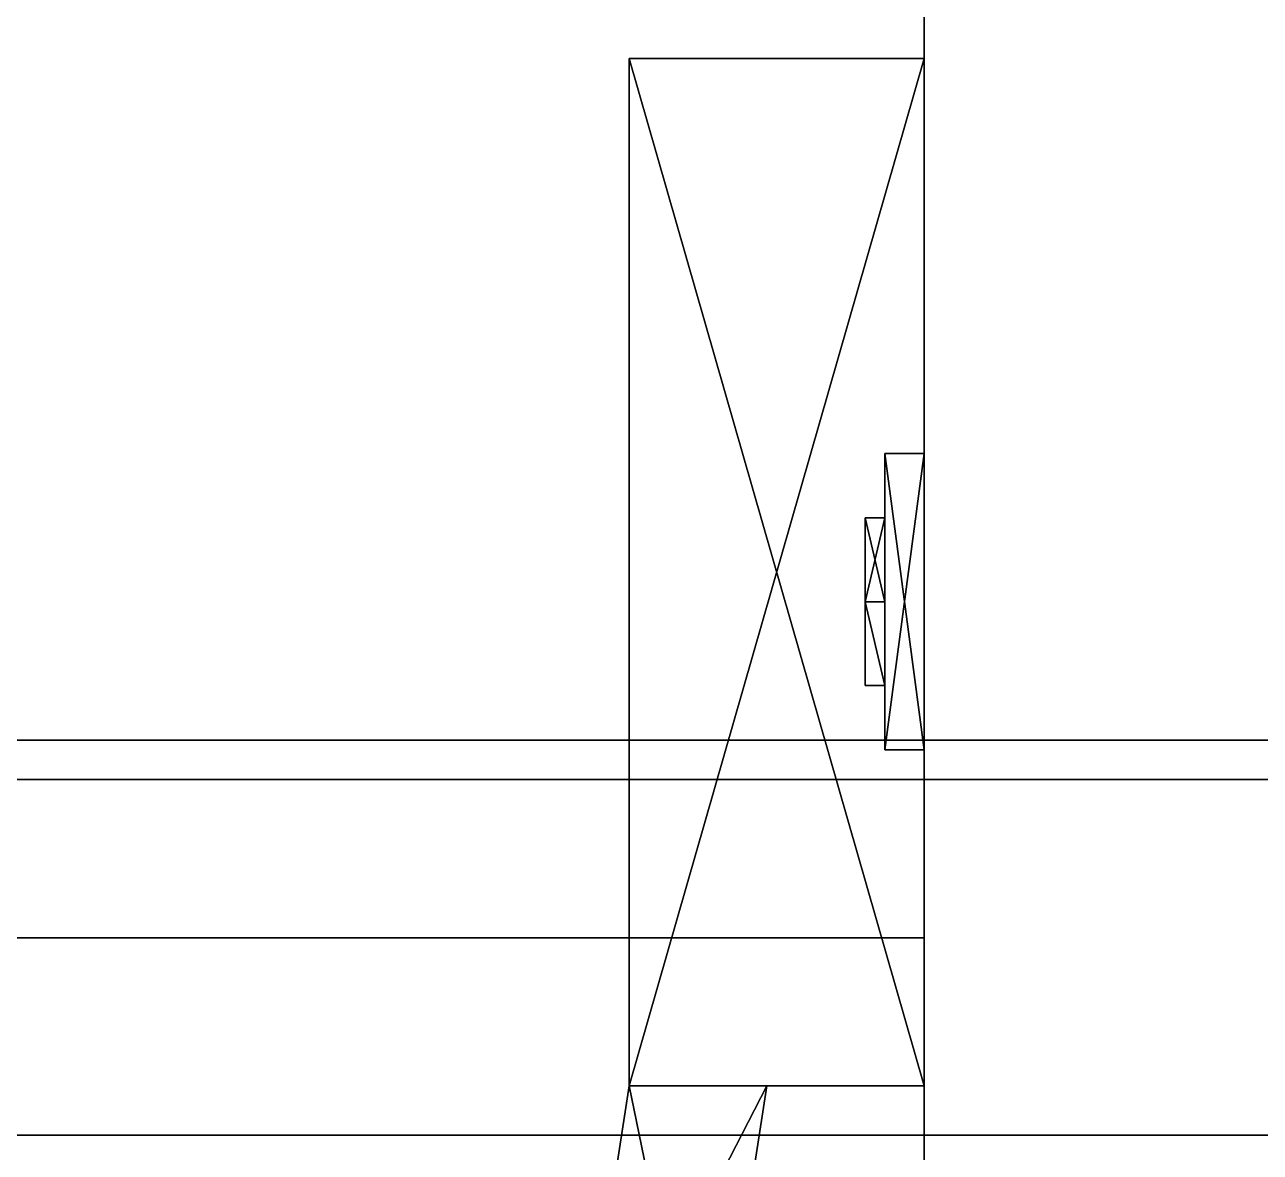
# Model space of a CAD drawing. Extents: x 0 to 5228, y -2725 to 0.
# Drawn here: x 4973 to 5035.5, y -720.9 to -663.8 of the extents above; entities that cross this region are included whole.
import ezdxf

# ---------------------------------------------------------------- set-up
doc = ezdxf.new("R2010")
doc.units = 0
for name, color, linetype in [('LAYER0', 7, 'CONTINUOUS'), ('LAYER1', 7, 'CONTINUOUS'), ('LAYER755', 251, 'CONTINUOUS'), ('LAYER756', 7, 'CONTINUOUS'), ('LAYER809', 7, 'CONTINUOUS'), ('LAYER826', 7, 'CONTINUOUS'), ('LAYER827', 7, 'CONTINUOUS'), ('LAYER831', 7, 'CONTINUOUS'), ('LAYER832', 7, 'CONTINUOUS'), ('LAYER833', 7, 'CONTINUOUS'), ('LAYER834', 7, 'CONTINUOUS'), ('LAYER835', 7, 'CONTINUOUS'), ('LAYER837', 253, 'CONTINUOUS'), ('LAYER839', 253, 'CONTINUOUS'), ('LAYER841', 253, 'CONTINUOUS'), ('LAYER843', 253, 'CONTINUOUS'), ('LAYER845', 253, 'CONTINUOUS')]:
    doc.layers.add(name, color=color, linetype=linetype)

msp = doc.modelspace()

# ---------------------------------------------------------------- linework, layer by layer
at = {"layer": 'LAYER0', "invisible_edges": 1}
for points in [[(5227.5, 0), (0, -2725.14), (0, 0), (5227.5, 0)], [(5227.5, -2725.14, 5), (0, 0, 5), (0, -2725.14, 5), (5227.5, -2725.14, 5)], [(0, 0, 5), (5227.5, -2725.14, 5), (5227.5, 0, 5), (0, 0, 5)], [(0, -2725.14), (5227.5, 0), (5227.5, -2725.14), (0, -2725.14)]]:
    msp.add_3dface(points, dxfattribs=at)
at = {"layer": 'LAYER755', "invisible_edges": 1}
for points in [[(5098.5, -702, 2545), (3038.5, -702, 2475), (3038.5, -702, 2545), (5098.5, -702, 2545)], [(3038.5, -702, 2475), (5098.5, -702, 2545), (5098.5, -702, 2475), (3038.5, -702, 2475)], [(5098.5, -720, 2475), (3038.5, -702, 2475), (5098.5, -702, 2475), (5098.5, -720, 2475)], [(3038.5, -702, 2475), (5098.5, -720, 2475), (3038.5, -720, 2475), (3038.5, -702, 2475)], [(3038.5, -720, 2545), (5098.5, -702, 2545), (3038.5, -702, 2545), (3038.5, -720, 2545)], [(5098.5, -702, 2545), (3038.5, -720, 2545), (5098.5, -720, 2545), (5098.5, -702, 2545)], [(5098.5, -720, 2475), (3038.5, -720, 2545), (3038.5, -720, 2475), (5098.5, -720, 2475)], [(3038.5, -720, 2545), (5098.5, -720, 2475), (5098.5, -720, 2545), (3038.5, -720, 2545)]]:
    msp.add_3dface(points, dxfattribs=at)
at = {"layer": 'LAYER756', "invisible_edges": 1}
for points in [[(5094.5, -150, 5), (4006.5, -700, 5), (4006.5, -150, 5), (5094.5, -150, 5)], [(4006.5, -700, 5), (5094.5, -150, 5), (5094.5, -700, 5), (4006.5, -700, 5)], [(5094.5, -700, 155), (4006.5, -150, 155), (4006.5, -700, 155), (5094.5, -700, 155)], [(4006.5, -150, 155), (5094.5, -700, 155), (5094.5, -150, 155), (4006.5, -150, 155)], [(5094.5, -700, 155), (4006.5, -700, 5), (5094.5, -700, 5), (5094.5, -700, 155)], [(4006.5, -700, 5), (5094.5, -700, 155), (4006.5, -700, 155), (4006.5, -700, 5)]]:
    msp.add_3dface(points, dxfattribs=at)
at = {"layer": 'LAYER809', "invisible_edges": 1}
for points in [[(5018.5, -330, 155), (5018.5, -730, 2475), (5018.5, -330, 2475), (5018.5, -330, 155)], [(5018.5, -730, 2475), (5018.5, -330, 155), (5018.5, -730, 155), (5018.5, -730, 2475)], [(5018.5, -330, 155), (5036.5, -730, 155), (5018.5, -730, 155), (5018.5, -330, 155)], [(5036.5, -730, 155), (5018.5, -330, 155), (5036.5, -330, 155), (5036.5, -730, 155)], [(5036.5, -330, 2475), (5018.5, -730, 2475), (5036.5, -730, 2475), (5036.5, -330, 2475)], [(5018.5, -730, 2475), (5036.5, -330, 2475), (5018.5, -330, 2475), (5018.5, -730, 2475)]]:
    msp.add_3dface(points, dxfattribs=at)
at = {"layer": 'LAYER826', "invisible_edges": 1}
for points in [[(5018.5, -330, 156), (4804.5, -730, 156), (4804.5, -330, 156), (5018.5, -330, 156)], [(4804.5, -730, 156), (5018.5, -330, 156), (5018.5, -730, 156), (4804.5, -730, 156)], [(5018.5, -730, 174), (4804.5, -330, 174), (4804.5, -730, 174), (5018.5, -730, 174)], [(4804.5, -330, 174), (5018.5, -730, 174), (5018.5, -330, 174), (4804.5, -330, 174)], [(5018.5, -330, 156), (5018.5, -730, 174), (5018.5, -730, 156), (5018.5, -330, 156)], [(5018.5, -730, 174), (5018.5, -330, 156), (5018.5, -330, 174), (5018.5, -730, 174)]]:
    msp.add_3dface(points, dxfattribs=at)
at = {"layer": 'LAYER827', "invisible_edges": 1}
for points in [[(4804.5, -330, 2474), (5018.5, -730, 2474), (5018.5, -330, 2474), (4804.5, -330, 2474)], [(5018.5, -730, 2474), (4804.5, -330, 2474), (4804.5, -730, 2474), (5018.5, -730, 2474)], [(4804.5, -730, 2456), (5018.5, -330, 2456), (5018.5, -730, 2456), (4804.5, -730, 2456)], [(5018.5, -330, 2456), (4804.5, -730, 2456), (4804.5, -330, 2456), (5018.5, -330, 2456)], [(5018.5, -330, 2456), (5018.5, -730, 2474), (5018.5, -730, 2456), (5018.5, -330, 2456)], [(5018.5, -730, 2474), (5018.5, -330, 2456), (5018.5, -330, 2474), (5018.5, -730, 2474)]]:
    msp.add_3dface(points, dxfattribs=at)
at = {"layer": 'LAYER831', "invisible_edges": 1}
for points in [[(4804.5, -354.6001, 1378), (5018.5, -710, 1378), (5018.5, -354.6001, 1378), (4804.5, -354.6001, 1378)], [(5018.5, -710, 1378), (4804.5, -354.6001, 1378), (4804.5, -710, 1378), (5018.5, -710, 1378)], [(4804.5, -710, 1360), (5018.5, -354.6001, 1360), (5018.5, -710, 1360), (4804.5, -710, 1360)], [(5018.5, -354.6001, 1360), (4804.5, -710, 1360), (4804.5, -354.6001, 1360), (5018.5, -354.6001, 1360)], [(5018.5, -354.6001, 1360), (5018.5, -710, 1378), (5018.5, -710, 1360), (5018.5, -354.6001, 1360)], [(5018.5, -710, 1378), (5018.5, -354.6001, 1360), (5018.5, -354.6001, 1378), (5018.5, -710, 1378)], [(4804.5, -710, 1360), (5018.5, -710, 1378), (4804.5, -710, 1378), (4804.5, -710, 1360)], [(5018.5, -710, 1378), (4804.5, -710, 1360), (5018.5, -710, 1360), (5018.5, -710, 1378)]]:
    msp.add_3dface(points, dxfattribs=at)
at = {"layer": 'LAYER832', "invisible_edges": 1}
for points in [[(4804.5, -354.6001, 940), (5018.5, -710, 940), (5018.5, -354.6001, 940), (4804.5, -354.6001, 940)], [(5018.5, -710, 940), (4804.5, -354.6001, 940), (4804.5, -710, 940), (5018.5, -710, 940)], [(4804.5, -710, 922), (5018.5, -354.6001, 922), (5018.5, -710, 922), (4804.5, -710, 922)], [(5018.5, -354.6001, 922), (4804.5, -710, 922), (4804.5, -354.6001, 922), (5018.5, -354.6001, 922)], [(5018.5, -354.6001, 922), (5018.5, -710, 940), (5018.5, -710, 922), (5018.5, -354.6001, 922)], [(5018.5, -710, 940), (5018.5, -354.6001, 922), (5018.5, -354.6001, 940), (5018.5, -710, 940)], [(4804.5, -710, 922), (5018.5, -710, 940), (4804.5, -710, 940), (4804.5, -710, 922)], [(5018.5, -710, 940), (4804.5, -710, 922), (5018.5, -710, 922), (5018.5, -710, 940)]]:
    msp.add_3dface(points, dxfattribs=at)
at = {"layer": 'LAYER833', "invisible_edges": 1}
for points in [[(4804.5, -354.6001, 557), (5018.5, -710, 557), (5018.5, -354.6001, 557), (4804.5, -354.6001, 557)], [(5018.5, -710, 557), (4804.5, -354.6001, 557), (4804.5, -710, 557), (5018.5, -710, 557)], [(4804.5, -710, 539), (5018.5, -354.6001, 539), (5018.5, -710, 539), (4804.5, -710, 539)], [(5018.5, -354.6001, 539), (4804.5, -710, 539), (4804.5, -354.6001, 539), (5018.5, -354.6001, 539)], [(5018.5, -354.6001, 539), (5018.5, -710, 557), (5018.5, -710, 539), (5018.5, -354.6001, 539)], [(5018.5, -710, 557), (5018.5, -354.6001, 539), (5018.5, -354.6001, 557), (5018.5, -710, 557)], [(4804.5, -710, 539), (5018.5, -710, 557), (4804.5, -710, 557), (4804.5, -710, 539)], [(5018.5, -710, 557), (4804.5, -710, 539), (5018.5, -710, 539), (5018.5, -710, 557)]]:
    msp.add_3dface(points, dxfattribs=at)
at = {"layer": 'LAYER834', "invisible_edges": 1}
for points in [[(4804.5, -354.6001, 2090), (5018.5, -710, 2090), (5018.5, -354.6001, 2090), (4804.5, -354.6001, 2090)], [(5018.5, -710, 2090), (4804.5, -354.6001, 2090), (4804.5, -710, 2090), (5018.5, -710, 2090)], [(4804.5, -710, 2072), (5018.5, -354.6001, 2072), (5018.5, -710, 2072), (4804.5, -710, 2072)], [(5018.5, -354.6001, 2072), (4804.5, -710, 2072), (4804.5, -354.6001, 2072), (5018.5, -354.6001, 2072)], [(5018.5, -354.6001, 2072), (5018.5, -710, 2090), (5018.5, -710, 2072), (5018.5, -354.6001, 2072)], [(5018.5, -710, 2090), (5018.5, -354.6001, 2072), (5018.5, -354.6001, 2090), (5018.5, -710, 2090)], [(4804.5, -710, 2072), (5018.5, -710, 2090), (4804.5, -710, 2090), (4804.5, -710, 2072)], [(5018.5, -710, 2090), (4804.5, -710, 2072), (5018.5, -710, 2072), (5018.5, -710, 2090)]]:
    msp.add_3dface(points, dxfattribs=at)
at = {"layer": 'LAYER835', "invisible_edges": 1}
for points in [[(4804.5, -354.6001, 1726), (5018.5, -710, 1726), (5018.5, -354.6001, 1726), (4804.5, -354.6001, 1726)], [(5018.5, -710, 1726), (4804.5, -354.6001, 1726), (4804.5, -710, 1726), (5018.5, -710, 1726)], [(4804.5, -710, 1708), (5018.5, -354.6001, 1708), (5018.5, -710, 1708), (4804.5, -710, 1708)], [(5018.5, -354.6001, 1708), (4804.5, -710, 1708), (4804.5, -354.6001, 1708), (5018.5, -354.6001, 1708)], [(5018.5, -354.6001, 1708), (5018.5, -710, 1726), (5018.5, -710, 1708), (5018.5, -354.6001, 1708)], [(5018.5, -710, 1726), (5018.5, -354.6001, 1708), (5018.5, -354.6001, 1726), (5018.5, -710, 1726)], [(4804.5, -710, 1708), (5018.5, -710, 1726), (4804.5, -710, 1726), (4804.5, -710, 1708)], [(5018.5, -710, 1726), (4804.5, -710, 1708), (5018.5, -710, 1708), (5018.5, -710, 1726)]]:
    msp.add_3dface(points, dxfattribs=at)
at = {"layer": 'LAYER837'}
for points in [[(5018.5, -717.5, 251.2174), (5003.579, -717.5, 251.2174), (5018.5, -665.5, 251.2174), (5018.5, -717.5, 251.2174)], [(5018.5, -665.5, 251.2174), (5003.579, -717.5, 251.2174), (5003.579, -665.5, 251.2174), (5018.5, -665.5, 251.2174)], [(5018.5, -665.5, 251.2174), (5003.579, -665.5, 251.2174), (5018.5, -665.5, 264.7826), (5018.5, -665.5, 251.2174)], [(5018.5, -665.5, 264.7826), (5003.579, -665.5, 251.2174), (5003.579, -665.5, 264.7826), (5018.5, -665.5, 264.7826)], [(5018.5, -665.5, 264.7826), (5003.579, -665.5, 264.7826), (5018.5, -717.5, 264.7826), (5018.5, -665.5, 264.7826)], [(5018.5, -717.5, 264.7826), (5003.579, -665.5, 264.7826), (5003.579, -717.5, 264.7826), (5018.5, -717.5, 264.7826)], [(5003.579, -717.5, 251.2174), (5003.579, -717.5, 264.7826), (5003.579, -665.5, 251.2174), (5003.579, -717.5, 251.2174)], [(5003.579, -665.5, 251.2174), (5003.579, -717.5, 264.7826), (5003.579, -665.5, 264.7826), (5003.579, -665.5, 251.2174)], [(5016.511, -700.5, 284), (5018.5, -700.5, 284), (5018.5, -685.5, 284), (5016.511, -700.5, 284)], [(5016.511, -700.5, 284), (5018.5, -685.5, 284), (5016.511, -685.5, 284), (5016.511, -700.5, 284)], [(5016.511, -685.5, 284), (5018.5, -685.5, 284), (5018.5, -685.5, 232), (5016.511, -685.5, 284)], [(5016.511, -685.5, 284), (5018.5, -685.5, 232), (5016.511, -685.5, 232), (5016.511, -685.5, 284)], [(5016.511, -685.5, 232), (5018.5, -685.5, 232), (5018.5, -700.5, 232), (5016.511, -685.5, 232)], [(5016.511, -685.5, 232), (5018.5, -700.5, 232), (5016.511, -700.5, 232), (5016.511, -685.5, 232)], [(5016.511, -700.5, 232), (5016.511, -700.5, 284), (5016.511, -685.5, 284), (5016.511, -700.5, 232)], [(5016.511, -700.5, 232), (5016.511, -685.5, 284), (5016.511, -685.5, 232), (5016.511, -700.5, 232)], [(5015.516, -693, 271.2909), (5015.516, -688.7573, 276.0869), (5016.511, -693, 271.2909), (5015.516, -693, 271.2909)], [(5016.511, -693, 271.2909), (5015.516, -688.7573, 276.0869), (5016.511, -688.7573, 276.0869), (5016.511, -693, 271.2909)], [(5015.516, -688.7573, 276.0869), (5015.516, -693, 280.883), (5016.511, -688.7573, 276.0869), (5015.516, -688.7573, 276.0869)], [(5016.511, -688.7573, 276.0869), (5015.516, -693, 280.883), (5016.511, -693, 280.883), (5016.511, -688.7573, 276.0869)], [(5015.516, -693, 280.883), (5015.516, -688.7573, 276.0869), (5015.516, -697.2427, 276.0869), (5015.516, -693, 280.883)], [(5015.516, -697.2427, 276.0869), (5015.516, -688.7573, 276.0869), (5015.516, -693, 271.2909), (5015.516, -697.2427, 276.0869)], [(5015.516, -693, 235.117), (5015.516, -688.7573, 239.913), (5016.511, -693, 235.117), (5015.516, -693, 235.117)], [(5016.511, -693, 235.117), (5015.516, -688.7573, 239.913), (5016.511, -688.7573, 239.913), (5016.511, -693, 235.117)], [(5015.516, -688.7573, 239.913), (5015.516, -693, 244.7091), (5016.511, -688.7573, 239.913), (5015.516, -688.7573, 239.913)], [(5016.511, -688.7573, 239.913), (5015.516, -693, 244.7091), (5016.511, -693, 244.7091), (5016.511, -688.7573, 239.913)], [(5015.516, -693, 244.7091), (5015.516, -688.7573, 239.913), (5015.516, -697.2427, 239.913), (5015.516, -693, 244.7091)], [(5015.516, -697.2427, 239.913), (5015.516, -688.7573, 239.913), (5015.516, -693, 235.117), (5015.516, -697.2427, 239.913)], [(5016.511, -693, 280.883), (5016.511, -688.7573, 276.0869), (5016.511, -693, 271.2909), (5016.511, -693, 280.883)], [(5016.511, -693, 244.7091), (5016.511, -688.7573, 239.913), (5016.511, -693, 235.117), (5016.511, -693, 244.7091)], [(5015.516, -697.2427, 276.0869), (5015.516, -693, 271.2909), (5016.511, -697.2427, 276.0869), (5015.516, -697.2427, 276.0869)], [(5016.511, -697.2427, 276.0869), (5015.516, -693, 271.2909), (5016.511, -693, 271.2909), (5016.511, -697.2427, 276.0869)], [(5016.511, -693, 280.883), (5015.516, -693, 280.883), (5016.511, -697.2427, 276.0869), (5016.511, -693, 280.883)], [(5016.511, -697.2427, 276.0869), (5015.516, -693, 280.883), (5015.516, -697.2427, 276.0869), (5016.511, -697.2427, 276.0869)], [(5015.516, -697.2427, 239.913), (5015.516, -693, 235.117), (5016.511, -697.2427, 239.913), (5015.516, -697.2427, 239.913)], [(5016.511, -697.2427, 239.913), (5015.516, -693, 235.117), (5016.511, -693, 235.117), (5016.511, -697.2427, 239.913)], [(5016.511, -693, 244.7091), (5015.516, -693, 244.7091), (5016.511, -697.2427, 239.913), (5016.511, -693, 244.7091)], [(5016.511, -697.2427, 239.913), (5015.516, -693, 244.7091), (5015.516, -697.2427, 239.913), (5016.511, -697.2427, 239.913)], [(5016.511, -693, 280.883), (5016.511, -693, 271.2909), (5016.511, -697.2427, 276.0869), (5016.511, -693, 280.883)], [(5016.511, -693, 244.7091), (5016.511, -693, 235.117), (5016.511, -697.2427, 239.913), (5016.511, -693, 244.7091)], [(5018.5, -700.5, 232), (5018.5, -700.5, 284), (5016.511, -700.5, 284), (5018.5, -700.5, 232)], [(5018.5, -700.5, 232), (5016.511, -700.5, 284), (5016.511, -700.5, 232), (5018.5, -700.5, 232)], [(5007.558, -736.8652, 251.2174), (5000.594, -736.8652, 251.2174), (5010.542, -717.5, 251.2174), (5007.558, -736.8652, 251.2174)], [(5010.542, -717.5, 251.2174), (5000.594, -736.8652, 251.2174), (5003.579, -717.5, 251.2174), (5010.542, -717.5, 251.2174)], [(5007.558, -736.8652, 264.7826), (5003.579, -717.5, 264.7826), (5000.594, -736.8652, 264.7826), (5007.558, -736.8652, 264.7826)], [(5000.594, -736.8652, 251.2174), (5000.594, -736.8652, 264.7826), (5003.579, -717.5, 251.2174), (5000.594, -736.8652, 251.2174)], [(5003.579, -717.5, 251.2174), (5000.594, -736.8652, 264.7826), (5003.579, -717.5, 264.7826), (5003.579, -717.5, 251.2174)], [(5010.542, -717.5, 264.7826), (5003.579, -717.5, 264.7826), (5007.558, -736.8652, 264.7826), (5010.542, -717.5, 264.7826)]]:
    msp.add_3dface(points, dxfattribs=at)
at = {"layer": 'LAYER839'}
for points in [[(5018.5, -717.5, 779.7174), (5003.579, -717.5, 779.7174), (5018.5, -665.5, 779.7174), (5018.5, -717.5, 779.7174)], [(5018.5, -665.5, 779.7174), (5003.579, -717.5, 779.7174), (5003.579, -665.5, 779.7174), (5018.5, -665.5, 779.7174)], [(5018.5, -665.5, 779.7174), (5003.579, -665.5, 779.7174), (5018.5, -665.5, 793.2826), (5018.5, -665.5, 779.7174)], [(5018.5, -665.5, 793.2826), (5003.579, -665.5, 779.7174), (5003.579, -665.5, 793.2826), (5018.5, -665.5, 793.2826)], [(5018.5, -665.5, 793.2826), (5003.579, -665.5, 793.2826), (5018.5, -717.5, 793.2826), (5018.5, -665.5, 793.2826)], [(5018.5, -717.5, 793.2826), (5003.579, -665.5, 793.2826), (5003.579, -717.5, 793.2826), (5018.5, -717.5, 793.2826)], [(5003.579, -717.5, 779.7174), (5003.579, -717.5, 793.2826), (5003.579, -665.5, 779.7174), (5003.579, -717.5, 779.7174)], [(5003.579, -665.5, 779.7174), (5003.579, -717.5, 793.2826), (5003.579, -665.5, 793.2826), (5003.579, -665.5, 779.7174)], [(5016.511, -700.5, 812.5), (5018.5, -700.5, 812.5), (5018.5, -685.5, 812.5), (5016.511, -700.5, 812.5)], [(5016.511, -700.5, 812.5), (5018.5, -685.5, 812.5), (5016.511, -685.5, 812.5), (5016.511, -700.5, 812.5)], [(5016.511, -685.5, 812.5), (5018.5, -685.5, 812.5), (5018.5, -685.5, 760.5), (5016.511, -685.5, 812.5)], [(5016.511, -685.5, 812.5), (5018.5, -685.5, 760.5), (5016.511, -685.5, 760.5), (5016.511, -685.5, 812.5)], [(5016.511, -685.5, 760.5), (5018.5, -685.5, 760.5), (5018.5, -700.5, 760.5), (5016.511, -685.5, 760.5)], [(5016.511, -685.5, 760.5), (5018.5, -700.5, 760.5), (5016.511, -700.5, 760.5), (5016.511, -685.5, 760.5)], [(5016.511, -700.5, 760.5), (5016.511, -700.5, 812.5), (5016.511, -685.5, 812.5), (5016.511, -700.5, 760.5)], [(5016.511, -700.5, 760.5), (5016.511, -685.5, 812.5), (5016.511, -685.5, 760.5), (5016.511, -700.5, 760.5)], [(5015.516, -693, 799.791), (5015.516, -688.7573, 804.587), (5016.511, -693, 799.791), (5015.516, -693, 799.791)], [(5016.511, -693, 799.791), (5015.516, -688.7573, 804.587), (5016.511, -688.7573, 804.587), (5016.511, -693, 799.791)], [(5015.516, -688.7573, 804.587), (5015.516, -693, 809.383), (5016.511, -688.7573, 804.587), (5015.516, -688.7573, 804.587)], [(5016.511, -688.7573, 804.587), (5015.516, -693, 809.383), (5016.511, -693, 809.383), (5016.511, -688.7573, 804.587)], [(5015.516, -693, 809.383), (5015.516, -688.7573, 804.587), (5015.516, -697.2427, 804.587), (5015.516, -693, 809.383)], [(5015.516, -697.2427, 804.587), (5015.516, -688.7573, 804.587), (5015.516, -693, 799.791), (5015.516, -697.2427, 804.587)], [(5015.516, -693, 763.617), (5015.516, -688.7573, 768.413), (5016.511, -693, 763.617), (5015.516, -693, 763.617)], [(5016.511, -693, 763.617), (5015.516, -688.7573, 768.413), (5016.511, -688.7573, 768.413), (5016.511, -693, 763.617)], [(5015.516, -688.7573, 768.413), (5015.516, -693, 773.209), (5016.511, -688.7573, 768.413), (5015.516, -688.7573, 768.413)], [(5016.511, -688.7573, 768.413), (5015.516, -693, 773.209), (5016.511, -693, 773.209), (5016.511, -688.7573, 768.413)], [(5015.516, -693, 773.209), (5015.516, -688.7573, 768.413), (5015.516, -697.2427, 768.413), (5015.516, -693, 773.209)], [(5015.516, -697.2427, 768.413), (5015.516, -688.7573, 768.413), (5015.516, -693, 763.617), (5015.516, -697.2427, 768.413)], [(5016.511, -693, 809.383), (5016.511, -688.7573, 804.587), (5016.511, -693, 799.791), (5016.511, -693, 809.383)], [(5016.511, -693, 773.209), (5016.511, -688.7573, 768.413), (5016.511, -693, 763.617), (5016.511, -693, 773.209)], [(5015.516, -697.2427, 804.587), (5015.516, -693, 799.791), (5016.511, -697.2427, 804.587), (5015.516, -697.2427, 804.587)], [(5016.511, -697.2427, 804.587), (5015.516, -693, 799.791), (5016.511, -693, 799.791), (5016.511, -697.2427, 804.587)], [(5016.511, -693, 809.383), (5015.516, -693, 809.383), (5016.511, -697.2427, 804.587), (5016.511, -693, 809.383)], [(5016.511, -697.2427, 804.587), (5015.516, -693, 809.383), (5015.516, -697.2427, 804.587), (5016.511, -697.2427, 804.587)], [(5015.516, -697.2427, 768.413), (5015.516, -693, 763.617), (5016.511, -697.2427, 768.413), (5015.516, -697.2427, 768.413)], [(5016.511, -697.2427, 768.413), (5015.516, -693, 763.617), (5016.511, -693, 763.617), (5016.511, -697.2427, 768.413)], [(5016.511, -693, 773.209), (5015.516, -693, 773.209), (5016.511, -697.2427, 768.413), (5016.511, -693, 773.209)], [(5016.511, -697.2427, 768.413), (5015.516, -693, 773.209), (5015.516, -697.2427, 768.413), (5016.511, -697.2427, 768.413)], [(5016.511, -693, 809.383), (5016.511, -693, 799.791), (5016.511, -697.2427, 804.587), (5016.511, -693, 809.383)], [(5016.511, -693, 773.209), (5016.511, -693, 763.617), (5016.511, -697.2427, 768.413), (5016.511, -693, 773.209)], [(5018.5, -700.5, 760.5), (5018.5, -700.5, 812.5), (5016.511, -700.5, 812.5), (5018.5, -700.5, 760.5)], [(5018.5, -700.5, 760.5), (5016.511, -700.5, 812.5), (5016.511, -700.5, 760.5), (5018.5, -700.5, 760.5)], [(5007.558, -736.8652, 779.7174), (5000.594, -736.8652, 779.7174), (5010.542, -717.5, 779.7174), (5007.558, -736.8652, 779.7174)], [(5010.542, -717.5, 779.7174), (5000.594, -736.8652, 779.7174), (5003.579, -717.5, 779.7174), (5010.542, -717.5, 779.7174)], [(5007.558, -736.8652, 793.2826), (5003.579, -717.5, 793.2826), (5000.594, -736.8652, 793.2826), (5007.558, -736.8652, 793.2826)], [(5000.594, -736.8652, 779.7174), (5000.594, -736.8652, 793.2826), (5003.579, -717.5, 779.7174), (5000.594, -736.8652, 779.7174)], [(5003.579, -717.5, 779.7174), (5000.594, -736.8652, 793.2826), (5003.579, -717.5, 793.2826), (5003.579, -717.5, 779.7174)], [(5010.542, -717.5, 793.2826), (5003.579, -717.5, 793.2826), (5007.558, -736.8652, 793.2826), (5010.542, -717.5, 793.2826)]]:
    msp.add_3dface(points, dxfattribs=at)
at = {"layer": 'LAYER841'}
for points in [[(5018.5, -717.5, 1308.217), (5003.579, -717.5, 1308.217), (5018.5, -665.5, 1308.217), (5018.5, -717.5, 1308.217)], [(5018.5, -665.5, 1308.217), (5003.579, -717.5, 1308.217), (5003.579, -665.5, 1308.217), (5018.5, -665.5, 1308.217)], [(5018.5, -665.5, 1308.217), (5003.579, -665.5, 1308.217), (5018.5, -665.5, 1321.783), (5018.5, -665.5, 1308.217)], [(5018.5, -665.5, 1321.783), (5003.579, -665.5, 1308.217), (5003.579, -665.5, 1321.783), (5018.5, -665.5, 1321.783)], [(5018.5, -665.5, 1321.783), (5003.579, -665.5, 1321.783), (5018.5, -717.5, 1321.783), (5018.5, -665.5, 1321.783)], [(5018.5, -717.5, 1321.783), (5003.579, -665.5, 1321.783), (5003.579, -717.5, 1321.783), (5018.5, -717.5, 1321.783)], [(5003.579, -717.5, 1308.217), (5003.579, -717.5, 1321.783), (5003.579, -665.5, 1308.217), (5003.579, -717.5, 1308.217)], [(5003.579, -665.5, 1308.217), (5003.579, -717.5, 1321.783), (5003.579, -665.5, 1321.783), (5003.579, -665.5, 1308.217)], [(5016.511, -700.5, 1341), (5018.5, -700.5, 1341), (5018.5, -685.5, 1341), (5016.511, -700.5, 1341)], [(5016.511, -700.5, 1341), (5018.5, -685.5, 1341), (5016.511, -685.5, 1341), (5016.511, -700.5, 1341)], [(5016.511, -685.5, 1341), (5018.5, -685.5, 1341), (5018.5, -685.5, 1289), (5016.511, -685.5, 1341)], [(5016.511, -685.5, 1341), (5018.5, -685.5, 1289), (5016.511, -685.5, 1289), (5016.511, -685.5, 1341)], [(5016.511, -685.5, 1289), (5018.5, -685.5, 1289), (5018.5, -700.5, 1289), (5016.511, -685.5, 1289)], [(5016.511, -685.5, 1289), (5018.5, -700.5, 1289), (5016.511, -700.5, 1289), (5016.511, -685.5, 1289)], [(5016.511, -700.5, 1289), (5016.511, -700.5, 1341), (5016.511, -685.5, 1341), (5016.511, -700.5, 1289)], [(5016.511, -700.5, 1289), (5016.511, -685.5, 1341), (5016.511, -685.5, 1289), (5016.511, -700.5, 1289)], [(5015.516, -693, 1328.291), (5015.516, -688.7573, 1333.087), (5016.511, -693, 1328.291), (5015.516, -693, 1328.291)], [(5016.511, -693, 1328.291), (5015.516, -688.7573, 1333.087), (5016.511, -688.7573, 1333.087), (5016.511, -693, 1328.291)], [(5015.516, -688.7573, 1333.087), (5015.516, -693, 1337.883), (5016.511, -688.7573, 1333.087), (5015.516, -688.7573, 1333.087)], [(5016.511, -688.7573, 1333.087), (5015.516, -693, 1337.883), (5016.511, -693, 1337.883), (5016.511, -688.7573, 1333.087)], [(5015.516, -693, 1337.883), (5015.516, -688.7573, 1333.087), (5015.516, -697.2427, 1333.087), (5015.516, -693, 1337.883)], [(5015.516, -697.2427, 1333.087), (5015.516, -688.7573, 1333.087), (5015.516, -693, 1328.291), (5015.516, -697.2427, 1333.087)], [(5015.516, -693, 1292.117), (5015.516, -688.7573, 1296.913), (5016.511, -693, 1292.117), (5015.516, -693, 1292.117)], [(5016.511, -693, 1292.117), (5015.516, -688.7573, 1296.913), (5016.511, -688.7573, 1296.913), (5016.511, -693, 1292.117)], [(5015.516, -688.7573, 1296.913), (5015.516, -693, 1301.709), (5016.511, -688.7573, 1296.913), (5015.516, -688.7573, 1296.913)], [(5016.511, -688.7573, 1296.913), (5015.516, -693, 1301.709), (5016.511, -693, 1301.709), (5016.511, -688.7573, 1296.913)], [(5015.516, -693, 1301.709), (5015.516, -688.7573, 1296.913), (5015.516, -697.2427, 1296.913), (5015.516, -693, 1301.709)], [(5015.516, -697.2427, 1296.913), (5015.516, -688.7573, 1296.913), (5015.516, -693, 1292.117), (5015.516, -697.2427, 1296.913)], [(5016.511, -693, 1337.883), (5016.511, -688.7573, 1333.087), (5016.511, -693, 1328.291), (5016.511, -693, 1337.883)], [(5016.511, -693, 1301.709), (5016.511, -688.7573, 1296.913), (5016.511, -693, 1292.117), (5016.511, -693, 1301.709)], [(5015.516, -697.2427, 1333.087), (5015.516, -693, 1328.291), (5016.511, -697.2427, 1333.087), (5015.516, -697.2427, 1333.087)], [(5016.511, -697.2427, 1333.087), (5015.516, -693, 1328.291), (5016.511, -693, 1328.291), (5016.511, -697.2427, 1333.087)], [(5016.511, -693, 1337.883), (5015.516, -693, 1337.883), (5016.511, -697.2427, 1333.087), (5016.511, -693, 1337.883)], [(5016.511, -697.2427, 1333.087), (5015.516, -693, 1337.883), (5015.516, -697.2427, 1333.087), (5016.511, -697.2427, 1333.087)], [(5015.516, -697.2427, 1296.913), (5015.516, -693, 1292.117), (5016.511, -697.2427, 1296.913), (5015.516, -697.2427, 1296.913)], [(5016.511, -697.2427, 1296.913), (5015.516, -693, 1292.117), (5016.511, -693, 1292.117), (5016.511, -697.2427, 1296.913)], [(5016.511, -693, 1301.709), (5015.516, -693, 1301.709), (5016.511, -697.2427, 1296.913), (5016.511, -693, 1301.709)], [(5016.511, -697.2427, 1296.913), (5015.516, -693, 1301.709), (5015.516, -697.2427, 1296.913), (5016.511, -697.2427, 1296.913)], [(5016.511, -693, 1337.883), (5016.511, -693, 1328.291), (5016.511, -697.2427, 1333.087), (5016.511, -693, 1337.883)], [(5016.511, -693, 1301.709), (5016.511, -693, 1292.117), (5016.511, -697.2427, 1296.913), (5016.511, -693, 1301.709)], [(5018.5, -700.5, 1289), (5018.5, -700.5, 1341), (5016.511, -700.5, 1341), (5018.5, -700.5, 1289)], [(5018.5, -700.5, 1289), (5016.511, -700.5, 1341), (5016.511, -700.5, 1289), (5018.5, -700.5, 1289)], [(5007.558, -736.8652, 1308.217), (5000.594, -736.8652, 1308.217), (5010.542, -717.5, 1308.217), (5007.558, -736.8652, 1308.217)], [(5010.542, -717.5, 1308.217), (5000.594, -736.8652, 1308.217), (5003.579, -717.5, 1308.217), (5010.542, -717.5, 1308.217)], [(5007.558, -736.8652, 1321.783), (5003.579, -717.5, 1321.783), (5000.594, -736.8652, 1321.783), (5007.558, -736.8652, 1321.783)], [(5000.594, -736.8652, 1308.217), (5000.594, -736.8652, 1321.783), (5003.579, -717.5, 1308.217), (5000.594, -736.8652, 1308.217)], [(5003.579, -717.5, 1308.217), (5000.594, -736.8652, 1321.783), (5003.579, -717.5, 1321.783), (5003.579, -717.5, 1308.217)], [(5010.542, -717.5, 1321.783), (5003.579, -717.5, 1321.783), (5007.558, -736.8652, 1321.783), (5010.542, -717.5, 1321.783)]]:
    msp.add_3dface(points, dxfattribs=at)
at = {"layer": 'LAYER843'}
for points in [[(5018.5, -717.5, 1836.717), (5003.579, -717.5, 1836.717), (5018.5, -665.5, 1836.717), (5018.5, -717.5, 1836.717)], [(5018.5, -665.5, 1836.717), (5003.579, -717.5, 1836.717), (5003.579, -665.5, 1836.717), (5018.5, -665.5, 1836.717)], [(5018.5, -665.5, 1836.717), (5003.579, -665.5, 1836.717), (5018.5, -665.5, 1850.283), (5018.5, -665.5, 1836.717)], [(5018.5, -665.5, 1850.283), (5003.579, -665.5, 1836.717), (5003.579, -665.5, 1850.283), (5018.5, -665.5, 1850.283)], [(5018.5, -665.5, 1850.283), (5003.579, -665.5, 1850.283), (5018.5, -717.5, 1850.283), (5018.5, -665.5, 1850.283)], [(5018.5, -717.5, 1850.283), (5003.579, -665.5, 1850.283), (5003.579, -717.5, 1850.283), (5018.5, -717.5, 1850.283)], [(5003.579, -717.5, 1836.717), (5003.579, -717.5, 1850.283), (5003.579, -665.5, 1836.717), (5003.579, -717.5, 1836.717)], [(5003.579, -665.5, 1836.717), (5003.579, -717.5, 1850.283), (5003.579, -665.5, 1850.283), (5003.579, -665.5, 1836.717)], [(5016.511, -700.5, 1869.5), (5018.5, -700.5, 1869.5), (5018.5, -685.5, 1869.5), (5016.511, -700.5, 1869.5)], [(5016.511, -700.5, 1869.5), (5018.5, -685.5, 1869.5), (5016.511, -685.5, 1869.5), (5016.511, -700.5, 1869.5)], [(5016.511, -685.5, 1869.5), (5018.5, -685.5, 1869.5), (5018.5, -685.5, 1817.5), (5016.511, -685.5, 1869.5)], [(5016.511, -685.5, 1869.5), (5018.5, -685.5, 1817.5), (5016.511, -685.5, 1817.5), (5016.511, -685.5, 1869.5)], [(5016.511, -685.5, 1817.5), (5018.5, -685.5, 1817.5), (5018.5, -700.5, 1817.5), (5016.511, -685.5, 1817.5)], [(5016.511, -685.5, 1817.5), (5018.5, -700.5, 1817.5), (5016.511, -700.5, 1817.5), (5016.511, -685.5, 1817.5)], [(5016.511, -700.5, 1817.5), (5016.511, -700.5, 1869.5), (5016.511, -685.5, 1869.5), (5016.511, -700.5, 1817.5)], [(5016.511, -700.5, 1817.5), (5016.511, -685.5, 1869.5), (5016.511, -685.5, 1817.5), (5016.511, -700.5, 1817.5)], [(5015.516, -693, 1856.791), (5015.516, -688.7573, 1861.587), (5016.511, -693, 1856.791), (5015.516, -693, 1856.791)], [(5016.511, -693, 1856.791), (5015.516, -688.7573, 1861.587), (5016.511, -688.7573, 1861.587), (5016.511, -693, 1856.791)], [(5015.516, -688.7573, 1861.587), (5015.516, -693, 1866.383), (5016.511, -688.7573, 1861.587), (5015.516, -688.7573, 1861.587)], [(5016.511, -688.7573, 1861.587), (5015.516, -693, 1866.383), (5016.511, -693, 1866.383), (5016.511, -688.7573, 1861.587)], [(5015.516, -693, 1866.383), (5015.516, -688.7573, 1861.587), (5015.516, -697.2427, 1861.587), (5015.516, -693, 1866.383)], [(5015.516, -697.2427, 1861.587), (5015.516, -688.7573, 1861.587), (5015.516, -693, 1856.791), (5015.516, -697.2427, 1861.587)], [(5015.516, -693, 1820.617), (5015.516, -688.7573, 1825.413), (5016.511, -693, 1820.617), (5015.516, -693, 1820.617)], [(5016.511, -693, 1820.617), (5015.516, -688.7573, 1825.413), (5016.511, -688.7573, 1825.413), (5016.511, -693, 1820.617)], [(5015.516, -688.7573, 1825.413), (5015.516, -693, 1830.209), (5016.511, -688.7573, 1825.413), (5015.516, -688.7573, 1825.413)], [(5016.511, -688.7573, 1825.413), (5015.516, -693, 1830.209), (5016.511, -693, 1830.209), (5016.511, -688.7573, 1825.413)], [(5015.516, -693, 1830.209), (5015.516, -688.7573, 1825.413), (5015.516, -697.2427, 1825.413), (5015.516, -693, 1830.209)], [(5015.516, -697.2427, 1825.413), (5015.516, -688.7573, 1825.413), (5015.516, -693, 1820.617), (5015.516, -697.2427, 1825.413)], [(5016.511, -693, 1866.383), (5016.511, -688.7573, 1861.587), (5016.511, -693, 1856.791), (5016.511, -693, 1866.383)], [(5016.511, -693, 1830.209), (5016.511, -688.7573, 1825.413), (5016.511, -693, 1820.617), (5016.511, -693, 1830.209)], [(5015.516, -697.2427, 1861.587), (5015.516, -693, 1856.791), (5016.511, -697.2427, 1861.587), (5015.516, -697.2427, 1861.587)], [(5016.511, -697.2427, 1861.587), (5015.516, -693, 1856.791), (5016.511, -693, 1856.791), (5016.511, -697.2427, 1861.587)], [(5016.511, -693, 1866.383), (5015.516, -693, 1866.383), (5016.511, -697.2427, 1861.587), (5016.511, -693, 1866.383)], [(5016.511, -697.2427, 1861.587), (5015.516, -693, 1866.383), (5015.516, -697.2427, 1861.587), (5016.511, -697.2427, 1861.587)], [(5015.516, -697.2427, 1825.413), (5015.516, -693, 1820.617), (5016.511, -697.2427, 1825.413), (5015.516, -697.2427, 1825.413)], [(5016.511, -697.2427, 1825.413), (5015.516, -693, 1820.617), (5016.511, -693, 1820.617), (5016.511, -697.2427, 1825.413)], [(5016.511, -693, 1830.209), (5015.516, -693, 1830.209), (5016.511, -697.2427, 1825.413), (5016.511, -693, 1830.209)], [(5016.511, -697.2427, 1825.413), (5015.516, -693, 1830.209), (5015.516, -697.2427, 1825.413), (5016.511, -697.2427, 1825.413)], [(5016.511, -693, 1866.383), (5016.511, -693, 1856.791), (5016.511, -697.2427, 1861.587), (5016.511, -693, 1866.383)], [(5016.511, -693, 1830.209), (5016.511, -693, 1820.617), (5016.511, -697.2427, 1825.413), (5016.511, -693, 1830.209)], [(5018.5, -700.5, 1817.5), (5018.5, -700.5, 1869.5), (5016.511, -700.5, 1869.5), (5018.5, -700.5, 1817.5)], [(5018.5, -700.5, 1817.5), (5016.511, -700.5, 1869.5), (5016.511, -700.5, 1817.5), (5018.5, -700.5, 1817.5)], [(5007.558, -736.8652, 1836.717), (5000.594, -736.8652, 1836.717), (5010.542, -717.5, 1836.717), (5007.558, -736.8652, 1836.717)], [(5010.542, -717.5, 1836.717), (5000.594, -736.8652, 1836.717), (5003.579, -717.5, 1836.717), (5010.542, -717.5, 1836.717)], [(5007.558, -736.8652, 1850.283), (5003.579, -717.5, 1850.283), (5000.594, -736.8652, 1850.283), (5007.558, -736.8652, 1850.283)], [(5000.594, -736.8652, 1836.717), (5000.594, -736.8652, 1850.283), (5003.579, -717.5, 1836.717), (5000.594, -736.8652, 1836.717)], [(5003.579, -717.5, 1836.717), (5000.594, -736.8652, 1850.283), (5003.579, -717.5, 1850.283), (5003.579, -717.5, 1836.717)], [(5010.542, -717.5, 1850.283), (5003.579, -717.5, 1850.283), (5007.558, -736.8652, 1850.283), (5010.542, -717.5, 1850.283)]]:
    msp.add_3dface(points, dxfattribs=at)
at = {"layer": 'LAYER845'}
for points in [[(5018.5, -717.5, 2365.217), (5003.579, -717.5, 2365.217), (5018.5, -665.5, 2365.217), (5018.5, -717.5, 2365.217)], [(5018.5, -665.5, 2365.217), (5003.579, -717.5, 2365.217), (5003.579, -665.5, 2365.217), (5018.5, -665.5, 2365.217)], [(5018.5, -665.5, 2365.217), (5003.579, -665.5, 2365.217), (5018.5, -665.5, 2378.783), (5018.5, -665.5, 2365.217)], [(5018.5, -665.5, 2378.783), (5003.579, -665.5, 2365.217), (5003.579, -665.5, 2378.783), (5018.5, -665.5, 2378.783)], [(5018.5, -665.5, 2378.783), (5003.579, -665.5, 2378.783), (5018.5, -717.5, 2378.783), (5018.5, -665.5, 2378.783)], [(5018.5, -717.5, 2378.783), (5003.579, -665.5, 2378.783), (5003.579, -717.5, 2378.783), (5018.5, -717.5, 2378.783)], [(5003.579, -717.5, 2365.217), (5003.579, -717.5, 2378.783), (5003.579, -665.5, 2365.217), (5003.579, -717.5, 2365.217)], [(5003.579, -665.5, 2365.217), (5003.579, -717.5, 2378.783), (5003.579, -665.5, 2378.783), (5003.579, -665.5, 2365.217)], [(5016.511, -700.5, 2398), (5018.5, -700.5, 2398), (5018.5, -685.5, 2398), (5016.511, -700.5, 2398)], [(5016.511, -700.5, 2398), (5018.5, -685.5, 2398), (5016.511, -685.5, 2398), (5016.511, -700.5, 2398)], [(5016.511, -685.5, 2398), (5018.5, -685.5, 2398), (5018.5, -685.5, 2346), (5016.511, -685.5, 2398)], [(5016.511, -685.5, 2398), (5018.5, -685.5, 2346), (5016.511, -685.5, 2346), (5016.511, -685.5, 2398)], [(5016.511, -685.5, 2346), (5018.5, -685.5, 2346), (5018.5, -700.5, 2346), (5016.511, -685.5, 2346)], [(5016.511, -685.5, 2346), (5018.5, -700.5, 2346), (5016.511, -700.5, 2346), (5016.511, -685.5, 2346)], [(5016.511, -700.5, 2346), (5016.511, -700.5, 2398), (5016.511, -685.5, 2398), (5016.511, -700.5, 2346)], [(5016.511, -700.5, 2346), (5016.511, -685.5, 2398), (5016.511, -685.5, 2346), (5016.511, -700.5, 2346)], [(5015.516, -693, 2385.291), (5015.516, -688.7573, 2390.087), (5016.511, -693, 2385.291), (5015.516, -693, 2385.291)], [(5016.511, -693, 2385.291), (5015.516, -688.7573, 2390.087), (5016.511, -688.7573, 2390.087), (5016.511, -693, 2385.291)], [(5015.516, -688.7573, 2390.087), (5015.516, -693, 2394.883), (5016.511, -688.7573, 2390.087), (5015.516, -688.7573, 2390.087)], [(5016.511, -688.7573, 2390.087), (5015.516, -693, 2394.883), (5016.511, -693, 2394.883), (5016.511, -688.7573, 2390.087)], [(5015.516, -693, 2394.883), (5015.516, -688.7573, 2390.087), (5015.516, -697.2427, 2390.087), (5015.516, -693, 2394.883)], [(5015.516, -697.2427, 2390.087), (5015.516, -688.7573, 2390.087), (5015.516, -693, 2385.291), (5015.516, -697.2427, 2390.087)], [(5015.516, -693, 2349.117), (5015.516, -688.7573, 2353.913), (5016.511, -693, 2349.117), (5015.516, -693, 2349.117)], [(5016.511, -693, 2349.117), (5015.516, -688.7573, 2353.913), (5016.511, -688.7573, 2353.913), (5016.511, -693, 2349.117)], [(5015.516, -688.7573, 2353.913), (5015.516, -693, 2358.709), (5016.511, -688.7573, 2353.913), (5015.516, -688.7573, 2353.913)], [(5016.511, -688.7573, 2353.913), (5015.516, -693, 2358.709), (5016.511, -693, 2358.709), (5016.511, -688.7573, 2353.913)], [(5015.516, -693, 2358.709), (5015.516, -688.7573, 2353.913), (5015.516, -697.2427, 2353.913), (5015.516, -693, 2358.709)], [(5015.516, -697.2427, 2353.913), (5015.516, -688.7573, 2353.913), (5015.516, -693, 2349.117), (5015.516, -697.2427, 2353.913)], [(5016.511, -693, 2394.883), (5016.511, -688.7573, 2390.087), (5016.511, -693, 2385.291), (5016.511, -693, 2394.883)], [(5016.511, -693, 2358.709), (5016.511, -688.7573, 2353.913), (5016.511, -693, 2349.117), (5016.511, -693, 2358.709)], [(5015.516, -697.2427, 2390.087), (5015.516, -693, 2385.291), (5016.511, -697.2427, 2390.087), (5015.516, -697.2427, 2390.087)], [(5016.511, -697.2427, 2390.087), (5015.516, -693, 2385.291), (5016.511, -693, 2385.291), (5016.511, -697.2427, 2390.087)], [(5016.511, -693, 2394.883), (5015.516, -693, 2394.883), (5016.511, -697.2427, 2390.087), (5016.511, -693, 2394.883)], [(5016.511, -697.2427, 2390.087), (5015.516, -693, 2394.883), (5015.516, -697.2427, 2390.087), (5016.511, -697.2427, 2390.087)], [(5015.516, -697.2427, 2353.913), (5015.516, -693, 2349.117), (5016.511, -697.2427, 2353.913), (5015.516, -697.2427, 2353.913)], [(5016.511, -697.2427, 2353.913), (5015.516, -693, 2349.117), (5016.511, -693, 2349.117), (5016.511, -697.2427, 2353.913)], [(5016.511, -693, 2358.709), (5015.516, -693, 2358.709), (5016.511, -697.2427, 2353.913), (5016.511, -693, 2358.709)], [(5016.511, -697.2427, 2353.913), (5015.516, -693, 2358.709), (5015.516, -697.2427, 2353.913), (5016.511, -697.2427, 2353.913)], [(5016.511, -693, 2394.883), (5016.511, -693, 2385.291), (5016.511, -697.2427, 2390.087), (5016.511, -693, 2394.883)], [(5016.511, -693, 2358.709), (5016.511, -693, 2349.117), (5016.511, -697.2427, 2353.913), (5016.511, -693, 2358.709)], [(5018.5, -700.5, 2346), (5018.5, -700.5, 2398), (5016.511, -700.5, 2398), (5018.5, -700.5, 2346)], [(5018.5, -700.5, 2346), (5016.511, -700.5, 2398), (5016.511, -700.5, 2346), (5018.5, -700.5, 2346)], [(5007.558, -736.8652, 2365.217), (5000.594, -736.8652, 2365.217), (5010.542, -717.5, 2365.217), (5007.558, -736.8652, 2365.217)], [(5010.542, -717.5, 2365.217), (5000.594, -736.8652, 2365.217), (5003.579, -717.5, 2365.217), (5010.542, -717.5, 2365.217)], [(5007.558, -736.8652, 2378.783), (5003.579, -717.5, 2378.783), (5000.594, -736.8652, 2378.783), (5007.558, -736.8652, 2378.783)], [(5000.594, -736.8652, 2365.217), (5000.594, -736.8652, 2378.783), (5003.579, -717.5, 2365.217), (5000.594, -736.8652, 2365.217)], [(5003.579, -717.5, 2365.217), (5000.594, -736.8652, 2378.783), (5003.579, -717.5, 2378.783), (5003.579, -717.5, 2365.217)], [(5010.542, -717.5, 2378.783), (5003.579, -717.5, 2378.783), (5007.558, -736.8652, 2378.783), (5010.542, -717.5, 2378.783)]]:
    msp.add_3dface(points, dxfattribs=at)

# ---------------------------------------------------------------- meshes
at = {"layer": 'LAYER1'}
mesh = msp.add_polymesh((6, 2), dxfattribs=at)
for k, corner in enumerate([(4927.5, -150, 2523), (977.5, -150, 2523), (4927.5, -330, 2523), (4927.5, -150, 2523), (5077.5, -330, 2523), (4927.5, -330, 2523), (5077.5, -2165, 2523), (5077.5, -330, 2523), (2281.5, -2165, 2523), (5077.5, -2165, 2523), (2281.5, -2315, 2523), (5227.5, -2315, 2523)]):
    mesh.set_mesh_vertex(divmod(k, 2), corner)

doc.saveas('drawing.dxf')
